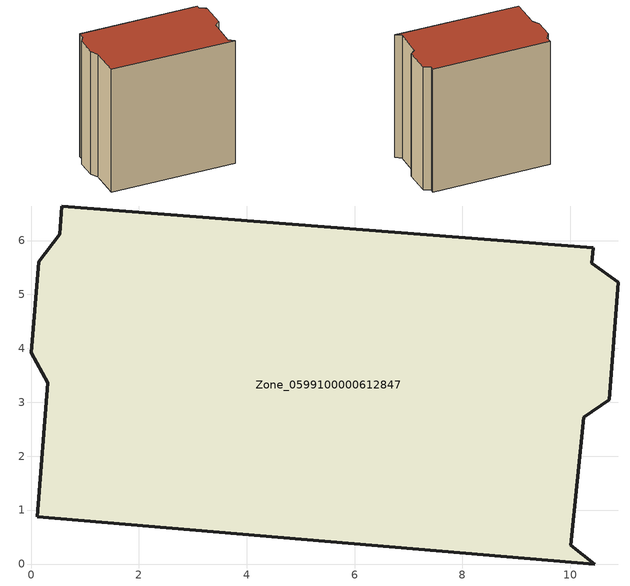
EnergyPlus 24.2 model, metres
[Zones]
Zone_0599100000612847
 floor ground (C_G): 10.4,5.58 10.89,5.23 10.72,3.05 10.25,2.72 10.01,0.35 10.45,0 0.11,0.88 0.31,3.36 0,3.92 0.14,5.61 0.53,6.12 0.57,6.64 10.43,5.87 z2.67
 wall outside (C_F): 0.53,6.12 0.14,5.61 0,3.92 0.31,3.36 0.11,0.88 10.45,0 10.01,0.35 10.25,2.72 10.72,3.05 10.89,5.23 10.4,5.58 10.43,5.87 0.57,6.64 0.53,6.12 z2.67:13.61
 roof outside (C_R): 10.43,5.87 0.57,6.64 0.53,6.12 0.14,5.61 0,3.92 0.31,3.36 0.11,0.88 10.45,0 10.01,0.35 10.25,2.72 10.72,3.05 10.89,5.23 10.4,5.58 z13.61
[BUILDING]
Pand.0599100000612847: North Axis=0; Terrain=City; Loads Convergence Tolerance Value=0.04; Temperature Convergence Tolerance Value=0.4; Solar Distribution=FullExterior; Maximum Number of Warmup Days=25; Minimum Number of Warmup Days=1
[Site:Location]
Rotterdam.The.Hague.AP_ZH_NLD Design_Conditions: Latitude=51.96; Longitude=4.45; Time Zone=1; Elevation=-4.5
[SITE:GROUNDTEMPERATURE:BUILDINGSURFACE]
18, 18, 18, 18, 18, 18, 18, 18, 18, 18, 18, 18
[MATERIAL] Thermal Absorptance=0.9; Solar Absorptance=0.7; Visible Absorptance=0.7
Name | Roughness | Thickness | Conductivity | Density | Specific Heat
G.TI.1946 | MediumSmooth | 0.15 | 1 | 540 | 1210
F.TI.1946 | Rough | 0.3 | 0.857143 | 1920 | 840
R.TI.1946 | MediumRough | 0.2 | 0.1 | 1500 | 1000
[CONSTRUCTION]
C_G: G.TI.1946
C_F: F.TI.1946
C_R: R.TI.1946
[ZONE]
Zone_0599100000612847: Type=1; Multiplier=1; Ceiling Height=Autocalculate; Volume=Autocalculate; Floor Area=autocalculate; Part of Total Floor Area=Yes
[ZONEINFILTRATION:DESIGNFLOWRATE]
Infil_Zone_0599100000612847: Zone or ZoneList or Space or SpaceList=Zone_0599100000612847; Schedule=AlwaysOn; Design Flow Rate Calculation Method=Flow/Area; Flow Rate per Floor Area=0.003; Constant Term Coefficient=1; Temperature Term Coefficient=0; Velocity Term Coefficient=0; Velocity Squared Term Coefficient=0
[HVACTEMPLATE:ZONE:IDEALLOADSAIRSYSTEM]
Zone_0599100000612847: Maximum Heating Supply Air Temperature=50; Minimum Cooling Supply Air Temperature=13; Maximum Heating Supply Air Humidity Ratio=0.0156; Minimum Cooling Supply Air Humidity Ratio=0.0077; Heating Limit=NoLimit; Cooling Limit=NoLimit; Dehumidification Control Type=ConstantSensibleHeatRatio; Cooling Sensible Heat Ratio=0.7; Dehumidification Setpoint=60; Humidification Control Type=None; Humidification Setpoint=30; Outdoor Air Method=None; Outdoor Air Flow Rate per Person=0.00944; Outdoor Air Flow Rate per Zone Floor Area=0; Outdoor Air Flow Rate per Zone=0; Demand Controlled Ventilation Type=None; Outdoor Air Economizer Type=NoEconomizer; Heat Recovery Type=None; Sensible Heat Recovery Effectiveness=0.7; Latent Heat Recovery Effectiveness=0.65
[ZONECONTROL:THERMOSTAT]
ThermostatControl_Zone_0599100000612847: Zone or ZoneList=Zone_0599100000612847; Control Type Schedule=DualSetpointControlType; Control 1=Thermostat_Zone_0599100000612847; Temperature Difference Between Cutout And Setpoint=0
[THERMOSTATSETPOINT:DUALSETPOINT]
Thermostat_Zone_0599100000612847: Heating Setpoint Temperature Schedule=HeatingSetpoint_Zone_0599100000612847; Cooling Setpoint Temperature Schedule=CoolingSetpoint_Zone_0599100000612847
[SCHEDULE:COMPACT]
HeatingSetpoint_Zone_0599100000612847: Through: 12/31, For: AllDays, Until: 24:00, 21
CoolingSetpoint_Zone_0599100000612847: Through: 12/31, For: AllDays, Until: 24:00, 24
DualSetpointControlType: Through: 12/31, For: AllDays, Until: 24:00, 4
AlwaysOn: Through: 12/31, For: AllDays, Until: 24:00, 1
